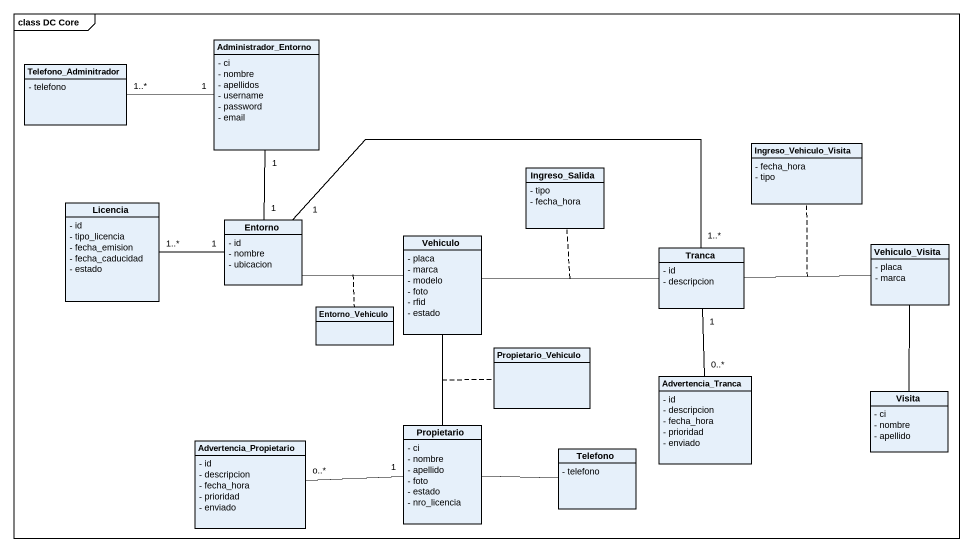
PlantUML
@startuml
mainframe class DC Core
hide circle
hide empty members
skinparam classAttributeIconSize 0
class Administrador_Entorno {
  - ci
  - nombre
  - apellidos
  - username
  - password
  - email
}
class Telefono_Adminitrador {
  - telefono
}
class Ingreso_Salida {
  - tipo
  - fecha_hora
}
class Ingreso_Vehiculo_Visita {
  - fecha_hora
  - tipo
}
class Licencia {
  - id
  - tipo_licencia
  - fecha_emision
  - fecha_caducidad
  - estado
}
class Entorno {
  - id
  - nombre
  - ubicacion
}
class Vehiculo {
  - placa
  - marca
  - modelo
  - foto
  - rfid
  - estado
}
class Tranca {
  - id
  - descripcion
}
class Vehiculo_Visita {
  - placa
  - marca
}
class Entorno_Vehiculo
class Propietario_Vehiculo
class Advertencia_Tranca {
  - id
  - descripcion
  - fecha_hora
  - prioridad
  - enviado
}
class Visita {
  - ci
  - nombre
  - apellido
}
class Advertencia_Propietario {
  - id
  - descripcion
  - fecha_hora
  - prioridad
  - enviado
}
class Propietario {
  - ci
  - nombre
  - apellido
  - foto
  - estado
  - nro_licencia
}
class Telefono {
  - telefono
}
Administrador_Entorno "1" -left- "1..*" Telefono_Adminitrador
Entorno "1" -up- "1" Administrador_Entorno
Entorno "1" -left- "1..*" Licencia
Entorno -right- Vehiculo
(Entorno, Vehiculo) .. Entorno_Vehiculo
Entorno "1" -right- "1..*" Tranca
Vehiculo -right- Tranca
(Vehiculo, Tranca) .. Ingreso_Salida
Vehiculo -- Propietario
(Vehiculo, Propietario) .. Propietario_Vehiculo
Tranca -right- Vehiculo_Visita
(Tranca, Vehiculo_Visita) .. Ingreso_Vehiculo_Visita
Tranca "1" -- "0..*" Advertencia_Tranca
Visita -up- Vehiculo_Visita
Advertencia_Propietario "o..*" -right- "1" Propietario
Propietario -right- Telefono
@enduml
